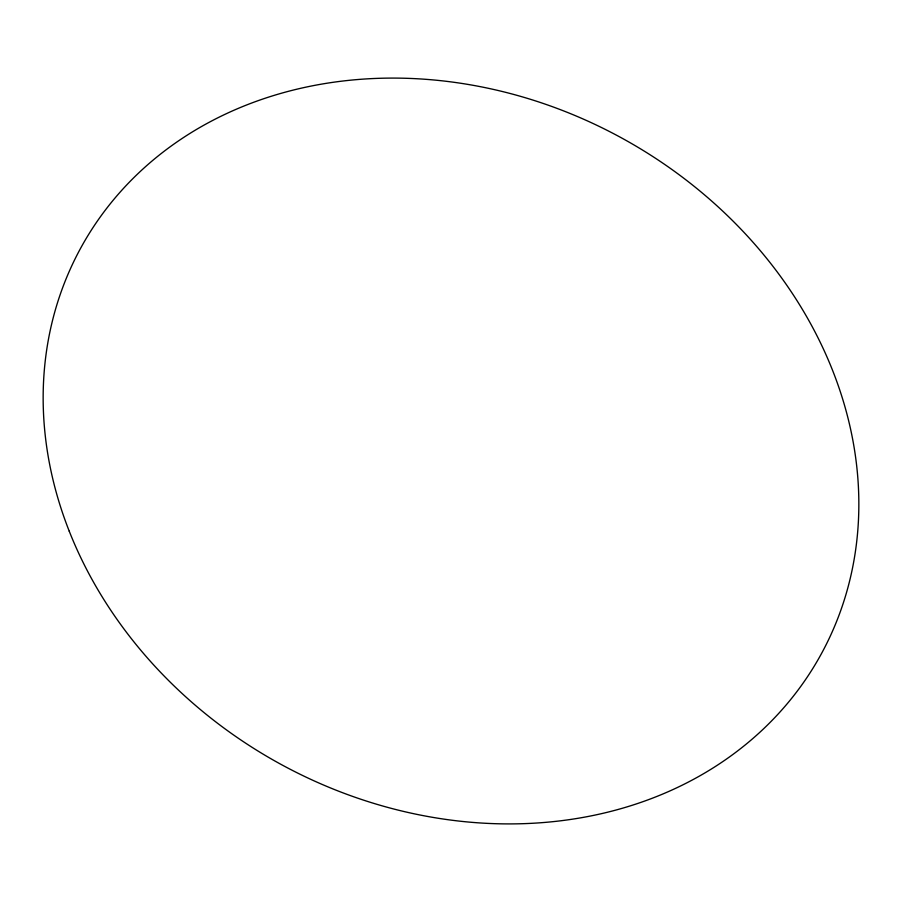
<?xml version="1.0" encoding="UTF-8"?>
<svg xmlns="http://www.w3.org/2000/svg" width="902" height="902" viewBox="0 0 902 902"><rect width="100%" height="100%" fill="white"/><g stroke="black" fill="none" stroke-linecap="round" stroke-linejoin="round"><path stroke-width="1.35" d="M69.251 531.222A422.26 356.527 28.9 0 0 766.204 726.279A422.26 356.527 28.9 0 0 517.545 95.499A422.26 356.527 28.9 0 0 69.251 531.222"/></g></svg>
